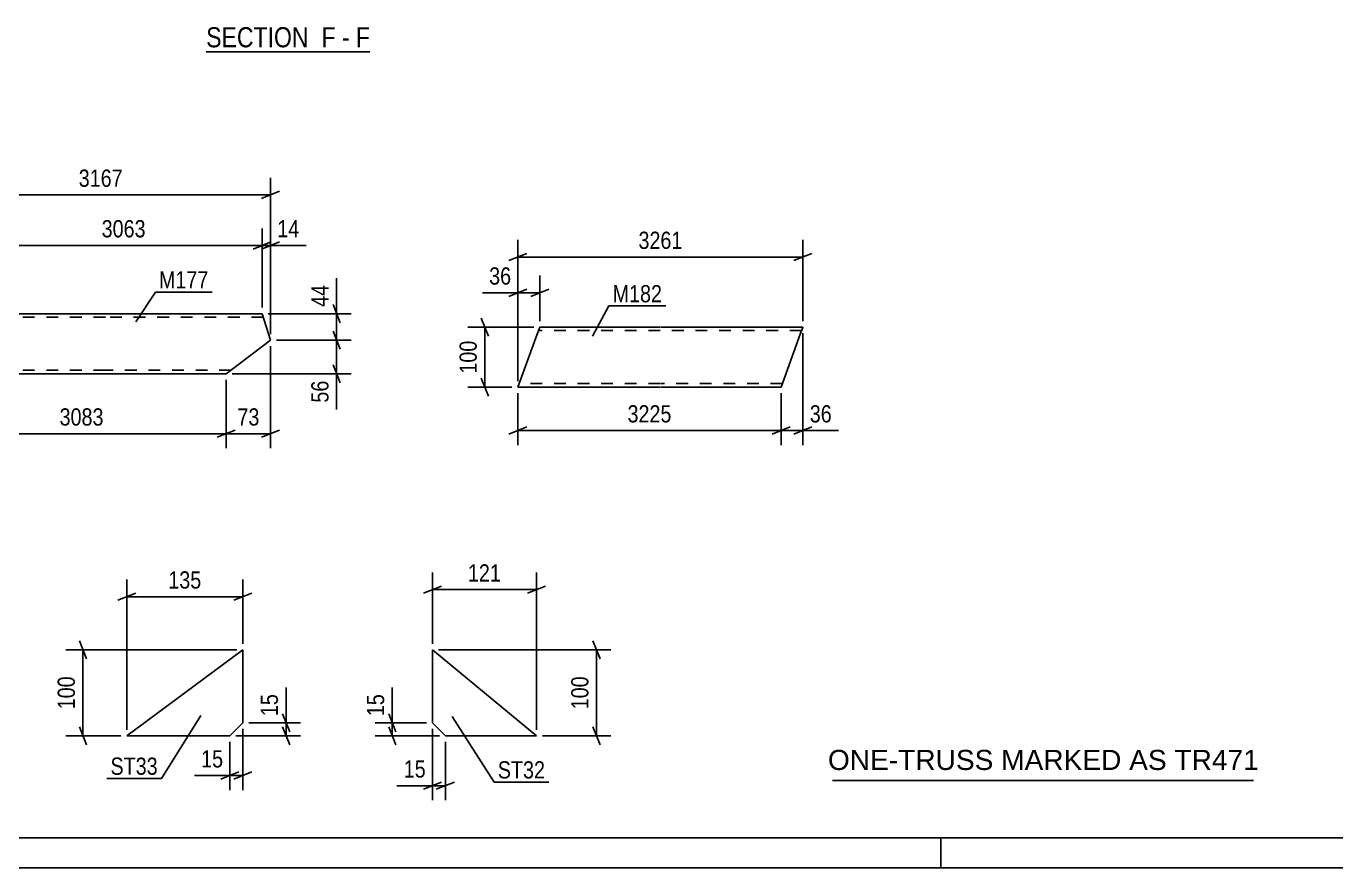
# Model space of a CAD drawing. Header units: millimetres. Extents: x 0 to 841, y 0 to 594.
# Drawn here: x 269 to 486.7, y 0 to 139.8 of the extents above; entities that cross this region are included whole.
import ezdxf

# ---------------------------------------------------------------- set-up
doc = ezdxf.new("R2010")
doc.units = ezdxf.units.MM
doc.linetypes.add('DXK_LINE_DOT2', pattern=[3.9198, 1.9599, -1.9599])
doc.styles.add('Arial', font='ARIAL.TTF', dxfattribs={"height": 0.2})
doc.styles.add('Arial Narrow', font='ARIALN.TTF', dxfattribs={"height": 0.2})

# ---------------------------------------------------------------- blocks, each defined once
blk = doc.blocks.new('Unknown-814521622-1135')
at = {"color": 5, "linetype": 'Continuous'}
for p, q in [((5, 5), (836, 5)), ((421, 0), (421, 5)), ((0, 0), (841, 0))]:
    blk.add_line(p, q, dxfattribs=at)
blk = doc.blocks.new('Unknown-814521622-12198')
at = {"color": 7, "linetype": 'Continuous'}
blk.add_line((403, 14.5), (473, 14.5), dxfattribs=at)
at = {"color": 7, "style": 'Arial'}
blk.add_text('ONE-TRUSS MARKED AS TR471', height=3.3428, dxfattribs=at).set_placement((402.24, 16.25))
blk = doc.blocks.new('Unknown-814521622-17 - 2369')
at = {"color": 6, "linetype": 'Continuous'}
blk.add_line((298.9, 135.57), (326.12, 135.57), dxfattribs=at)
at = {"color": 0, "linetype": 'Continuous'}
blk.add_wipeout([(317.01, 136.32), (317.01, 139.82), (298.9, 139.82), (298.9, 136.32)], dxfattribs=at)
at = {"color": 7, "linetype": 'Continuous', "style": 'Arial Narrow'}
blk.add_text('SECTION ', height=3.34, dxfattribs=at).set_placement((298.9, 136.32))
at = {"color": 0, "linetype": 'Continuous'}
blk.add_wipeout([(320.4, 136.32), (320.4, 139.82), (318.06, 139.82), (318.06, 136.32)], dxfattribs=at)
at = {"color": 7, "linetype": 'Continuous', "style": 'Arial Narrow'}
blk.add_text('F', height=3.34, dxfattribs=at).set_placement((318.06, 136.32))
at = {"color": 0, "linetype": 'Continuous'}
blk.add_wipeout([(322.73, 136.32), (322.73, 139.82), (321.45, 139.82), (321.45, 136.32)], dxfattribs=at)
at = {"color": 7, "linetype": 'Continuous', "style": 'Arial Narrow'}
blk.add_text('-', height=3.34, dxfattribs=at).set_placement((321.45, 136.32))
at = {"color": 0, "linetype": 'Continuous'}
blk.add_wipeout([(326.12, 136.32), (326.12, 139.82), (323.78, 139.82), (323.78, 136.32)], dxfattribs=at)
at = {"color": 7, "linetype": 'Continuous', "style": 'Arial Narrow'}
blk.add_text('F', height=3.34, dxfattribs=at).set_placement((323.78, 136.32))
blk = doc.blocks.new('Part-814521622-1887 - 1871')
at = {"color": 2, "linetype": 'Continuous'}
for p, q in [((336.51, 36.21), (336.51, 24.07)), ((353.78, 21.93), (336.51, 36.21)), ((336.51, 24.07), (338.65, 21.93)), ((338.65, 21.93), (353.78, 21.93))]:
    blk.add_line(p, q, dxfattribs=at)
blk = doc.blocks.new('Part-814521622-1812 - 1796')
at = {"color": 2, "linetype": 'Continuous'}
for p, q in [((304.99, 36.22), (285.7, 21.93)), ((304.99, 36.22), (304.99, 24.08)), ((304.99, 24.08), (302.85, 21.93)), ((285.7, 21.93), (302.85, 21.93))]:
    blk.add_line(p, q, dxfattribs=at)
blk = doc.blocks.new('Part-814521622-5874 - 5868')
at = {"color": 2, "linetype": 'Continuous'}
for p, q in [((354.35, 89.84), (353.92, 88.64)), ((374.35, 89.84), (354.35, 89.84)), ((398.09, 89.84), (374.45, 89.84)), ((398.06, 89.75), (397.65, 88.64)), ((398.06, 89.75), (398.09, 89.84)), ((353.92, 88.64), (350.71, 79.84)), ((394.45, 79.84), (397.65, 88.64)), ((374.35, 79.84), (350.71, 79.84)), ((394.45, 79.84), (374.45, 79.84))]:
    blk.add_line(p, q, dxfattribs=at)
at = {"color": 7, "linetype": 'DXK_LINE_DOT2'}
for p, q in [((397.65, 88.64), (397.96, 89.49)), ((374.35, 89.24), (354.13, 89.24)), ((397.87, 89.24), (374.45, 89.24)), ((374.35, 80.44), (350.93, 80.44)), ((394.67, 80.44), (374.45, 80.44))]:
    blk.add_line(p, q, dxfattribs=at)
blk = doc.blocks.new('Part-814521622-5952 - 5946')
at = {"color": 2, "linetype": 'Continuous'}
for p, q in [((253.15, 85.21), (262.14, 92.06)), ((282.14, 92.06), (262.14, 92.06)), ((308.21, 92.06), (282.24, 92.06)), ((308.21, 92.06), (309.59, 87.66)), ((309.59, 87.66), (302.24, 82.06)), ((254.02, 82.41), (253.15, 85.21)), ((254.1, 82.15), (254.02, 82.41)), ((254.13, 82.06), (254.1, 82.15)), ((282.14, 82.06), (254.13, 82.06)), ((302.24, 82.06), (282.24, 82.06))]:
    blk.add_line(p, q, dxfattribs=at)
at = {"color": 7, "linetype": 'DXK_LINE_DOT2'}
for p, q in [((282.14, 91.46), (261.36, 91.46)), ((308.4, 91.46), (282.24, 91.46)), ((253.93, 82.71), (253.9, 82.8)), ((282.14, 82.66), (253.94, 82.66)), ((303.03, 82.66), (282.24, 82.66))]:
    blk.add_line(p, q, dxfattribs=at)
blk = doc.blocks.new('StraightDimension-814521622-1889 - 1871')
at = {"color": 7, "linetype": 'Continuous'}
for p, q in [((336.51, 23.07), (336.51, 11.24)), ((338.65, 20.93), (338.65, 11.24)), ((335.01, 13.04), (338.01, 14.24)), ((336.51, 13.64), (338.65, 13.64)), ((340.15, 14.24), (337.15, 13.04))]:
    blk.add_line(p, q, dxfattribs=at)
at = {"color": 0}
blk.add_wipeout([(335.98, 14.39), (335.98, 18.59), (331.13, 18.59), (331.13, 14.39)], dxfattribs=at)
at = {"color": 7, "linetype": 'Continuous'}
blk.add_line((336.51, 13.64), (330.6, 13.64), dxfattribs=at)
blk.add_line((336.51, 13.64), (330.6, 13.64), dxfattribs=at)
at = {"color": 3, "style": 'Arial Narrow'}
blk.add_text('15', height=2.863, dxfattribs=at).set_placement((331.73, 14.99))
blk = doc.blocks.new('StraightDimension-814521622-1911 - 1871')
at = {"color": 7, "linetype": 'Continuous'}
for p, q in [((335.51, 24.07), (326.98, 24.07)), ((329.23, 25.57), (330.43, 22.57)), ((329.83, 21.93), (329.83, 24.07)), ((337.65, 21.93), (326.98, 21.93)), ((330.43, 20.43), (329.23, 23.43))]:
    blk.add_line(p, q, dxfattribs=at)
at = {"color": 0}
blk.add_wipeout([(329.08, 29.45), (324.88, 29.45), (324.88, 24.59), (329.08, 24.59)], dxfattribs=at)
at = {"color": 7, "linetype": 'Continuous'}
blk.add_line((329.83, 24.07), (329.83, 29.97), dxfattribs=at)
blk.add_line((329.83, 24.07), (329.83, 29.97), dxfattribs=at)
at = {"color": 3, "style": 'Arial Narrow'}
blk.add_text('15', height=2.863, rotation=90.0002, dxfattribs=at).set_placement((328.48, 25.19))
blk = doc.blocks.new('StraightDimension-814521622-1901 - 1871')
at = {"color": 7, "linetype": 'Continuous'}
for p, q in [((336.51, 37.21), (336.51, 49.06)), ((353.78, 22.93), (353.78, 49.06)), ((338.01, 46.81), (335.01, 45.61)), ((336.51, 46.21), (353.78, 46.21)), ((352.28, 45.61), (355.28, 46.81))]:
    blk.add_line(p, q, dxfattribs=at)
at = {"color": 0}
blk.add_wipeout([(348.49, 46.96), (348.49, 51.16), (341.8, 51.16), (341.8, 46.96)], dxfattribs=at)
at = {"color": 3, "style": 'Arial Narrow'}
blk.add_text('121', height=2.863, dxfattribs=at).set_placement((342.4, 47.56))
blk = doc.blocks.new('StraightDimension-814521622-1922 - 1871')
at = {"color": 7, "linetype": 'Continuous'}
for p, q in [((364.38, 34.71), (363.18, 37.71)), ((337.51, 36.21), (366.18, 36.21)), ((363.78, 21.93), (363.78, 36.21)), ((354.78, 21.93), (366.18, 21.93)), ((363.18, 23.43), (364.38, 20.43))]:
    blk.add_line(p, q, dxfattribs=at)
at = {"color": 0}
blk.add_wipeout([(363.03, 32.41), (358.83, 32.41), (358.83, 25.73), (363.03, 25.73)], dxfattribs=at)
at = {"color": 3, "style": 'Arial Narrow'}
blk.add_text('100', height=2.863, rotation=90.0002, dxfattribs=at).set_placement((362.43, 26.33))
blk = doc.blocks.new('StraightDimension-814521622-1814 - 1796')
at = {"color": 7, "linetype": 'Continuous'}
for p, q in [((305.99, 24.08), (314.58, 24.08)), ((311.58, 25.58), (312.78, 22.58)), ((312.18, 21.93), (312.18, 24.08)), ((303.85, 21.93), (314.58, 21.93)), ((312.78, 20.43), (311.58, 23.43))]:
    blk.add_line(p, q, dxfattribs=at)
at = {"color": 0}
blk.add_wipeout([(311.43, 29.46), (307.23, 29.46), (307.23, 24.6), (311.43, 24.6)], dxfattribs=at)
at = {"color": 7, "linetype": 'Continuous'}
blk.add_line((312.18, 24.08), (312.18, 29.98), dxfattribs=at)
blk.add_line((312.18, 24.08), (312.18, 29.98), dxfattribs=at)
at = {"color": 3, "style": 'Arial Narrow'}
blk.add_text('15', height=2.863, rotation=90.0002, dxfattribs=at).set_placement((310.83, 25.2))
blk = doc.blocks.new('StraightDimension-814521622-1853 - 1796')
at = {"color": 7, "linetype": 'Continuous'}
for p, q in [((304.99, 23.08), (304.99, 12.92)), ((302.85, 20.93), (302.85, 12.92)), ((301.35, 14.72), (304.35, 15.92)), ((302.85, 15.32), (304.99, 15.32)), ((306.49, 15.92), (303.49, 14.72))]:
    blk.add_line(p, q, dxfattribs=at)
at = {"color": 0}
blk.add_wipeout([(302.32, 16.07), (302.32, 20.27), (297.46, 20.27), (297.46, 16.07)], dxfattribs=at)
at = {"color": 7, "linetype": 'Continuous'}
blk.add_line((302.85, 15.32), (296.94, 15.32), dxfattribs=at)
blk.add_line((302.85, 15.32), (296.94, 15.32), dxfattribs=at)
at = {"color": 3, "style": 'Arial Narrow'}
blk.add_text('15', height=2.863, dxfattribs=at).set_placement((298.06, 16.67))
blk = doc.blocks.new('StraightDimension-814521622-1829 - 1796')
at = {"color": 7, "linetype": 'Continuous'}
for p, q in [((279.02, 34.72), (277.82, 37.72)), ((303.99, 36.22), (275.57, 36.22)), ((278.42, 21.93), (278.42, 36.22)), ((284.7, 21.93), (275.57, 21.93)), ((277.82, 23.43), (279.02, 20.43))]:
    blk.add_line(p, q, dxfattribs=at)
at = {"color": 0}
blk.add_wipeout([(277.67, 32.42), (273.47, 32.42), (273.47, 25.73), (277.67, 25.73)], dxfattribs=at)
at = {"color": 3, "style": 'Arial Narrow'}
blk.add_text('100', height=2.863, rotation=90.0002, dxfattribs=at).set_placement((277.07, 26.33))
blk = doc.blocks.new('StraightDimension-814521622-1841 - 1796')
at = {"color": 7, "linetype": 'Continuous'}
for p, q in [((285.7, 22.93), (285.7, 47.89)), ((304.99, 37.22), (304.99, 47.89)), ((287.2, 45.64), (284.2, 44.44)), ((285.7, 45.04), (304.99, 45.04)), ((303.49, 44.44), (306.49, 45.64))]:
    blk.add_line(p, q, dxfattribs=at)
at = {"color": 0}
blk.add_wipeout([(298.69, 45.79), (298.69, 49.99), (292, 49.99), (292, 45.79)], dxfattribs=at)
at = {"color": 3, "style": 'Arial Narrow'}
blk.add_text('135', height=2.863, dxfattribs=at).set_placement((292.6, 46.39))
blk = doc.blocks.new('StraightDimension-814521622-5929 - 5868')
at = {"color": 7, "linetype": 'Continuous'}
for p, q in [((350.71, 78.84), (350.71, 70.24)), ((394.45, 78.84), (394.45, 70.24)), ((352.21, 73.24), (349.21, 72.04)), ((350.71, 72.64), (394.45, 72.64)), ((392.95, 72.04), (395.95, 73.24))]:
    blk.add_line(p, q, dxfattribs=at)
at = {"color": 0}
blk.add_wipeout([(376.84, 73.39), (376.84, 77.59), (368.33, 77.59), (368.33, 73.39)], dxfattribs=at)
at = {"color": 3, "style": 'Arial Narrow'}
blk.add_text('3225', height=2.863, dxfattribs=at).set_placement((368.93, 73.99))
blk = doc.blocks.new('StraightDimension-814521622-5917 - 5868')
at = {"color": 7, "linetype": 'Continuous'}
for p, q in [((398.09, 88.84), (398.09, 70.24)), ((394.45, 78.84), (394.45, 70.24)), ((392.95, 72.04), (395.95, 73.24)), ((394.45, 72.64), (398.09, 72.64)), ((399.59, 73.24), (396.59, 72.04))]:
    blk.add_line(p, q, dxfattribs=at)
at = {"color": 0}
blk.add_wipeout([(403.47, 73.39), (403.47, 77.59), (398.62, 77.59), (398.62, 73.39)], dxfattribs=at)
at = {"color": 7, "linetype": 'Continuous'}
blk.add_line((398.09, 72.64), (404, 72.64), dxfattribs=at)
blk.add_line((398.09, 72.64), (404, 72.64), dxfattribs=at)
at = {"color": 3, "style": 'Arial Narrow'}
blk.add_text('36', height=2.863, dxfattribs=at).set_placement((399.22, 73.99))
blk = doc.blocks.new('StraightDimension-814521622-5877 - 5868')
at = {"color": 7, "linetype": 'Continuous'}
for p, q in [((353.35, 89.84), (342.37, 89.84)), ((344.62, 91.34), (345.82, 88.34)), ((345.22, 79.84), (345.22, 89.84)), ((345.82, 78.34), (344.62, 81.34)), ((349.71, 79.84), (342.37, 79.84))]:
    blk.add_line(p, q, dxfattribs=at)
at = {"color": 0}
blk.add_wipeout([(344.47, 88.18), (340.27, 88.18), (340.27, 81.5), (344.47, 81.5)], dxfattribs=at)
at = {"color": 3, "style": 'Arial Narrow'}
blk.add_text('100', height=2.863, rotation=90.0002, dxfattribs=at).set_placement((343.87, 82.1))
blk = doc.blocks.new('StraightDimension-814521622-5892 - 5868')
at = {"color": 7, "linetype": 'Continuous'}
for p, q in [((350.71, 80.84), (350.71, 98.39)), ((354.35, 90.84), (354.35, 98.39)), ((349.21, 94.94), (352.21, 96.14)), ((355.85, 96.14), (352.85, 94.94)), ((350.71, 95.54), (354.35, 95.54))]:
    blk.add_line(p, q, dxfattribs=at)
at = {"color": 0}
blk.add_wipeout([(350.19, 96.29), (350.19, 100.49), (345.33, 100.49), (345.33, 96.29)], dxfattribs=at)
at = {"color": 7, "linetype": 'Continuous'}
blk.add_line((350.71, 95.54), (344.81, 95.54), dxfattribs=at)
blk.add_line((350.71, 95.54), (344.81, 95.54), dxfattribs=at)
at = {"color": 3, "style": 'Arial Narrow'}
blk.add_text('36', height=2.863, dxfattribs=at).set_placement((345.93, 96.89))
blk = doc.blocks.new('StraightDimension-814521622-11486 - 5868')
at = {"color": 7, "linetype": 'Continuous'}
for p, q in [((350.71, 80.84), (350.71, 104.32)), ((398.09, 90.84), (398.09, 104.32)), ((352.21, 102.07), (349.21, 100.87)), ((350.71, 101.47), (398.09, 101.47)), ((396.59, 100.87), (399.59, 102.07))]:
    blk.add_line(p, q, dxfattribs=at)
at = {"color": 0}
blk.add_wipeout([(378.66, 102.22), (378.66, 106.42), (370.15, 106.42), (370.15, 102.22)], dxfattribs=at)
at = {"color": 3, "style": 'Arial Narrow'}
blk.add_text('3261', height=2.863, dxfattribs=at).set_placement((370.75, 102.82))
blk = doc.blocks.new('StraightDimension-814521622-5984 - 5946')
at = {"color": 7, "linetype": 'Continuous'}
for p, q in [((254.13, 81.06), (254.13, 69.72)), ((302.24, 81.06), (302.24, 69.72)), ((255.63, 72.72), (252.63, 71.52)), ((254.13, 72.12), (302.24, 72.12)), ((300.74, 71.52), (303.74, 72.72))]:
    blk.add_line(p, q, dxfattribs=at)
at = {"color": 0}
blk.add_wipeout([(282.44, 72.87), (282.44, 77.07), (273.93, 77.07), (273.93, 72.87)], dxfattribs=at)
at = {"color": 3, "style": 'Arial Narrow'}
blk.add_text('3083', height=2.863, dxfattribs=at).set_placement((274.53, 73.47))
blk = doc.blocks.new('StraightDimension-814521622-6043 - 5946')
at = {"color": 7, "linetype": 'Continuous'}
for p, q in [((262.14, 93.06), (262.14, 106.24)), ((308.21, 93.06), (308.21, 106.24)), ((263.64, 103.99), (260.64, 102.79)), ((262.14, 103.39), (308.21, 103.39)), ((306.71, 102.79), (309.71, 103.99))]:
    blk.add_line(p, q, dxfattribs=at)
at = {"color": 0}
blk.add_wipeout([(289.43, 104.14), (289.43, 108.34), (280.92, 108.34), (280.92, 104.14)], dxfattribs=at)
at = {"color": 3, "style": 'Arial Narrow'}
blk.add_text('3063', height=2.863, dxfattribs=at).set_placement((281.52, 104.74))
blk = doc.blocks.new('StraightDimension-814521622-5955 - 5946')
at = {"color": 7, "linetype": 'Continuous'}
for p, q in [((253.15, 86.21), (253.15, 114.64)), ((309.59, 88.66), (309.59, 114.64)), ((254.65, 112.39), (251.65, 111.19)), ((253.15, 111.79), (309.59, 111.79)), ((308.09, 111.19), (311.09, 112.39))]:
    blk.add_line(p, q, dxfattribs=at)
at = {"color": 0}
blk.add_wipeout([(285.62, 112.54), (285.62, 116.74), (277.11, 116.74), (277.11, 112.54)], dxfattribs=at)
at = {"color": 3, "style": 'Arial Narrow'}
blk.add_text('3167', height=2.863, dxfattribs=at).set_placement((277.71, 113.14))
blk = doc.blocks.new('StraightDimension-814521622-5966 - 5946')
at = {"color": 7, "linetype": 'Continuous'}
for p, q in [((309.59, 86.66), (309.59, 69.72)), ((302.24, 81.06), (302.24, 69.72)), ((300.74, 71.52), (303.74, 72.72)), ((302.24, 72.12), (309.59, 72.12)), ((311.09, 72.72), (308.09, 71.52))]:
    blk.add_line(p, q, dxfattribs=at)
at = {"color": 0}
blk.add_wipeout([(308.34, 72.87), (308.34, 77.07), (303.49, 77.07), (303.49, 72.87)], dxfattribs=at)
at = {"color": 3, "style": 'Arial Narrow'}
blk.add_text('73', height=2.863, dxfattribs=at).set_placement((304.09, 73.47))
blk = doc.blocks.new('StraightDimension-814521622-6026 - 5946')
at = {"color": 7, "linetype": 'Continuous'}
for p, q in [((308.21, 93.06), (308.21, 106.24)), ((309.59, 88.66), (309.59, 106.24)), ((306.71, 102.79), (309.71, 103.99)), ((311.09, 103.99), (308.09, 102.79)), ((308.21, 103.39), (309.59, 103.39))]:
    blk.add_line(p, q, dxfattribs=at)
at = {"color": 0}
blk.add_wipeout([(314.97, 104.14), (314.97, 108.34), (310.11, 108.34), (310.11, 104.14)], dxfattribs=at)
at = {"color": 7, "linetype": 'Continuous'}
blk.add_line((309.59, 103.39), (315.49, 103.39), dxfattribs=at)
blk.add_line((309.59, 103.39), (315.49, 103.39), dxfattribs=at)
at = {"color": 3, "style": 'Arial Narrow'}
blk.add_text('14', height=2.863, dxfattribs=at).set_placement((310.71, 104.74))
blk = doc.blocks.new('StraightDimension-814521622-6134 - 5946')
at = {"color": 7, "linetype": 'Continuous'}
for p, q in [((310.59, 87.66), (322.98, 87.66)), ((319.98, 89.16), (321.18, 86.16)), ((320.58, 82.06), (320.58, 87.66)), ((321.18, 80.56), (319.98, 83.56)), ((303.24, 82.06), (322.98, 82.06))]:
    blk.add_line(p, q, dxfattribs=at)
at = {"color": 0}
blk.add_wipeout([(319.83, 81.54), (315.63, 81.54), (315.63, 76.68), (319.83, 76.68)], dxfattribs=at)
at = {"color": 7, "linetype": 'Continuous'}
blk.add_line((320.58, 82.06), (320.58, 76.16), dxfattribs=at)
blk.add_line((320.58, 82.06), (320.58, 76.16), dxfattribs=at)
at = {"color": 3, "style": 'Arial Narrow'}
blk.add_text('56', height=2.863, rotation=90.0002, dxfattribs=at).set_placement((319.23, 77.28))
blk = doc.blocks.new('StraightDimension-814521622-6158 - 5946')
at = {"color": 7, "linetype": 'Continuous'}
for p, q in [((309.21, 92.06), (322.98, 92.06)), ((319.98, 93.56), (321.18, 90.56)), ((320.58, 87.66), (320.58, 92.06)), ((310.59, 87.66), (322.98, 87.66)), ((321.18, 86.16), (319.98, 89.16))]:
    blk.add_line(p, q, dxfattribs=at)
at = {"color": 0}
blk.add_wipeout([(319.83, 97.44), (315.63, 97.44), (315.63, 92.59), (319.83, 92.59)], dxfattribs=at)
at = {"color": 7, "linetype": 'Continuous'}
blk.add_line((320.58, 92.06), (320.58, 97.97), dxfattribs=at)
blk.add_line((320.58, 92.06), (320.58, 97.97), dxfattribs=at)
at = {"color": 3, "style": 'Arial Narrow'}
blk.add_text('44', height=2.863, rotation=90.0002, dxfattribs=at).set_placement((319.23, 93.19))
blk = doc.blocks.new('Mark-814521622-1883 - 1871')
at = {"color": 0}
blk.add_wipeout([(355.23, 14.84), (355.23, 17.84), (347.37, 17.84), (347.37, 14.84)], dxfattribs=at)
blk.add_wipeout([(355.23, 14.84), (355.23, 17.84), (347.37, 17.84), (347.37, 14.84)], dxfattribs=at)
at = {"color": 30, "linetype": 'Continuous'}
for p, q in [((339.78, 25.15), (346.77, 14.24)), ((346.77, 14.24), (355.83, 14.24))]:
    blk.add_line(p, q, dxfattribs=at)
at = {"color": 3, "style": 'Arial Narrow'}
blk.add_text('ST32', height=2.863, dxfattribs=at).set_placement((347.37, 14.84))
blk = doc.blocks.new('Mark-814521622-1808 - 1796')
at = {"color": 0}
blk.add_wipeout([(290.85, 15.45), (290.85, 18.45), (282.99, 18.45), (282.99, 15.45)], dxfattribs=at)
blk.add_wipeout([(290.85, 15.45), (290.85, 18.45), (282.99, 18.45), (282.99, 15.45)], dxfattribs=at)
at = {"color": 30, "linetype": 'Continuous'}
for p in [(298.02, 25.28), (282.39, 14.85)]:
    blk.add_line(p, (291.45, 14.85), dxfattribs=at)
at = {"color": 3, "style": 'Arial Narrow'}
blk.add_text('ST33', height=2.863, dxfattribs=at).set_placement((282.99, 15.45))
blk = doc.blocks.new('Mark-814521622-5870 - 5868')
at = {"color": 0}
blk.add_wipeout([(374.68, 93.95), (374.68, 96.95), (366.45, 96.95), (366.45, 93.95)], dxfattribs=at)
blk.add_wipeout([(374.68, 93.95), (374.68, 96.95), (366.45, 96.95), (366.45, 93.95)], dxfattribs=at)
at = {"color": 30, "linetype": 'Continuous'}
for p, q in [((363.11, 88.35), (365.85, 93.35)), ((365.85, 93.35), (375.28, 93.35))]:
    blk.add_line(p, q, dxfattribs=at)
at = {"color": 3, "style": 'Arial Narrow'}
blk.add_text('M182', height=2.863, dxfattribs=at).set_placement((366.45, 93.95))
blk = doc.blocks.new('Mark-814521622-5948 - 5946')
at = {"color": 0}
blk.add_wipeout([(299.27, 96.25), (299.27, 99.25), (291.05, 99.25), (291.05, 96.25)], dxfattribs=at)
blk.add_wipeout([(299.27, 96.25), (299.27, 99.25), (291.05, 99.25), (291.05, 96.25)], dxfattribs=at)
at = {"color": 30, "linetype": 'Continuous'}
for p, q in [((287.22, 90.73), (290.45, 95.65)), ((290.45, 95.65), (299.87, 95.65))]:
    blk.add_line(p, q, dxfattribs=at)
at = {"color": 3, "style": 'Arial Narrow'}
blk.add_text('M177', height=2.863, dxfattribs=at).set_placement((291.05, 96.25))

msp = doc.modelspace()

# ---------------------------------------------------------------- block references
for name in ['Unknown-814521622-1135', 'Part-814521622-5952 - 5946', 'Part-814521622-5874 - 5868', 'Part-814521622-1812 - 1796', 'Part-814521622-1887 - 1871', 'Unknown-814521622-12198']:
    msp.add_blockref(name, (0, 0))

# ---------------------------------------------------------------- next in the draw order: block references
for name in ['Unknown-814521622-17 - 2369', 'StraightDimension-814521622-6043 - 5946', 'StraightDimension-814521622-5984 - 5946', 'StraightDimension-814521622-5929 - 5868', 'StraightDimension-814521622-1814 - 1796', 'StraightDimension-814521622-1889 - 1871']:
    msp.add_blockref(name, (0, 0))

# ---------------------------------------------------------------- next in the draw order: block references
for name in ['StraightDimension-814521622-5955 - 5946', 'StraightDimension-814521622-5877 - 5868', 'StraightDimension-814521622-5917 - 5868', 'StraightDimension-814521622-1911 - 1871', 'StraightDimension-814521622-1853 - 1796']:
    msp.add_blockref(name, (0, 0))

# ---------------------------------------------------------------- next in the draw order: block references
for name in ['StraightDimension-814521622-6026 - 5946', 'StraightDimension-814521622-5892 - 5868', 'Mark-814521622-5948 - 5946', 'StraightDimension-814521622-5966 - 5946', 'StraightDimension-814521622-1901 - 1871', 'StraightDimension-814521622-1829 - 1796']:
    msp.add_blockref(name, (0, 0))

# ---------------------------------------------------------------- next in the draw order: block references
for name in ['StraightDimension-814521622-11486 - 5868', 'StraightDimension-814521622-6134 - 5946', 'StraightDimension-814521622-1841 - 1796', 'StraightDimension-814521622-1922 - 1871']:
    msp.add_blockref(name, (0, 0))

# ---------------------------------------------------------------- next in the draw order: block references
for name in ['StraightDimension-814521622-6158 - 5946', 'Mark-814521622-5870 - 5868', 'Mark-814521622-1808 - 1796', 'Mark-814521622-1883 - 1871']:
    msp.add_blockref(name, (0, 0))

doc.saveas('drawing.dxf')
